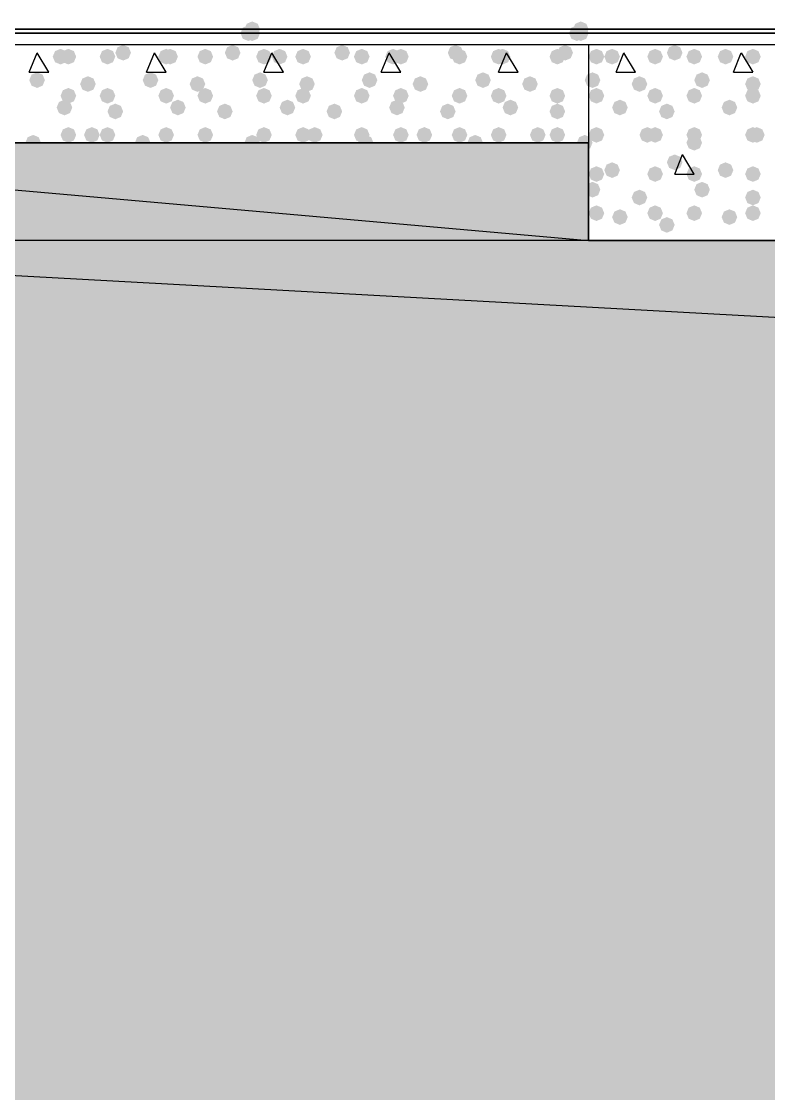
# Model space of a CAD drawing. Header units: millimetres. Extents: x 0 to 420, y 0 to 297.
# Drawn here: x 39.37 to 47.46, y 232.28 to 243.88 of the extents above; entities that cross this region are included whole.
import ezdxf

# ---------------------------------------------------------------- set-up
doc = ezdxf.new("R2010")
doc.units = ezdxf.units.MM
doc.layers.get('0').update_dxf_attribs({"linetype": 'CONTINUOUS'})

msp = doc.modelspace()

# ---------------------------------------------------------------- hatches: boundary and pattern name
at = {"true_color": 0x0000fe}
for points in [[(41.91, 243.755333), (41.885129, 243.695537), (41.825333, 243.670667), (41.765538, 243.695537), (41.740667, 243.755333), (41.765537, 243.815129), (41.825333, 243.84), (41.885129, 243.815129)], [(41.952333, 243.797667), (41.927463, 243.737871), (41.867667, 243.713), (41.807871, 243.737871), (41.783, 243.797667), (41.807871, 243.857462), (41.867667, 243.882333), (41.927462, 243.857463)], [(41.952333, 243.755333), (41.927463, 243.695537), (41.867667, 243.670667), (41.807871, 243.695537), (41.783, 243.755333), (41.807871, 243.815129), (41.867667, 243.84), (41.927462, 243.815129)], [(41.952333, 243.755333), (41.927463, 243.695537), (41.867667, 243.670667), (41.807871, 243.695537), (41.783, 243.755333), (41.807871, 243.815129), (41.867667, 243.84), (41.927462, 243.815129)], [(45.466, 243.755333), (45.441129, 243.695537), (45.381333, 243.670667), (45.321537, 243.695537), (45.296667, 243.755333), (45.321537, 243.815129), (45.381333, 243.84), (45.441129, 243.815129)], [(45.508333, 243.797667), (45.483463, 243.737871), (45.423667, 243.713), (45.363871, 243.737871), (45.339, 243.797667), (45.363871, 243.857462), (45.423667, 243.882333), (45.483462, 243.857463)], [(45.508333, 243.755333), (45.483463, 243.695537), (45.423667, 243.670667), (45.363871, 243.695537), (45.339, 243.755333), (45.363871, 243.815129), (45.423667, 243.84), (45.483462, 243.815129)], [(45.508333, 243.755333), (45.483463, 243.695537), (45.423667, 243.670667), (45.363871, 243.695537), (45.339, 243.755333), (45.363871, 243.815129), (45.423667, 243.84), (45.483462, 243.815129)]]:
    msp.add_hatch(color=0, dxfattribs=at).paths.add_polyline_path(points, flags=0)
at = {"true_color": 0x000007}
h = msp.add_hatch(color=0, dxfattribs=at)
h.paths.add_polyline_path([(31.284333, 243.755333), (379.73, 243.755333)], flags=0)
h.paths.add_polyline_path([(379.73, 243.755333), (31.284333, 243.755333)], flags=0)
at = {"true_color": 0x000008}
for points in [[(39.878, 243.501333), (39.853129, 243.441537), (39.793333, 243.416667), (39.733537, 243.441537), (39.708667, 243.501333), (39.733537, 243.561129), (39.793333, 243.586), (39.853129, 243.561129)], [(39.962667, 243.501333), (39.937796, 243.441537), (39.878, 243.416667), (39.818204, 243.441537), (39.793333, 243.501333), (39.818204, 243.561129), (39.878, 243.586), (39.937796, 243.561129)], [(40.386, 243.501333), (40.361129, 243.441537), (40.301333, 243.416667), (40.241537, 243.441537), (40.216667, 243.501333), (40.241537, 243.561129), (40.301333, 243.586), (40.361129, 243.561129)], [(40.555333, 243.543667), (40.530463, 243.483871), (40.470667, 243.459), (40.410871, 243.483871), (40.386, 243.543667), (40.410871, 243.603462), (40.470667, 243.628333), (40.530462, 243.603463)], [(41.021, 243.501333), (40.996129, 243.441537), (40.936333, 243.416667), (40.876537, 243.441537), (40.851667, 243.501333), (40.876537, 243.561129), (40.936333, 243.586), (40.996129, 243.561129)], [(41.063333, 243.501333), (41.038463, 243.441537), (40.978667, 243.416667), (40.918871, 243.441537), (40.894, 243.501333), (40.918871, 243.561129), (40.978667, 243.586), (41.038462, 243.561129)], [(41.444333, 243.501333), (41.419462, 243.441537), (41.359667, 243.416667), (41.299871, 243.441537), (41.275, 243.501333), (41.299871, 243.561129), (41.359667, 243.586), (41.419462, 243.561129)], [(41.740667, 243.543667), (41.715796, 243.483871), (41.656, 243.459), (41.596204, 243.483871), (41.571333, 243.543667), (41.596204, 243.603462), (41.656, 243.628333), (41.715796, 243.603463)], [(42.079333, 243.501333), (42.054462, 243.441537), (41.994667, 243.416667), (41.934871, 243.441537), (41.91, 243.501333), (41.934871, 243.561129), (41.994667, 243.586), (42.054462, 243.561129)], [(42.248667, 243.501333), (42.223796, 243.441537), (42.164, 243.416667), (42.104204, 243.441537), (42.079333, 243.501333), (42.104204, 243.561129), (42.164, 243.586), (42.223796, 243.561129)], [(42.502667, 243.501333), (42.477796, 243.441537), (42.418, 243.416667), (42.358204, 243.441537), (42.333333, 243.501333), (42.358204, 243.561129), (42.418, 243.586), (42.477796, 243.561129)], [(42.926, 243.543667), (42.901129, 243.483871), (42.841333, 243.459), (42.781537, 243.483871), (42.756667, 243.543667), (42.781537, 243.603462), (42.841333, 243.628333), (42.901129, 243.603463)], [(43.137667, 243.501333), (43.112796, 243.441537), (43.053, 243.416667), (42.993204, 243.441537), (42.968333, 243.501333), (42.993204, 243.561129), (43.053, 243.586), (43.112796, 243.561129)], [(43.476333, 243.501333), (43.451462, 243.441537), (43.391667, 243.416667), (43.331871, 243.441537), (43.307, 243.501333), (43.331871, 243.561129), (43.391667, 243.586), (43.451462, 243.561129)], [(43.561, 243.501333), (43.536129, 243.441537), (43.476333, 243.416667), (43.416537, 243.441537), (43.391667, 243.501333), (43.416537, 243.561129), (43.476333, 243.586), (43.536129, 243.561129)], [(44.153667, 243.543667), (44.128796, 243.483871), (44.069, 243.459), (44.009204, 243.483871), (43.984333, 243.543667), (44.009204, 243.603462), (44.069, 243.628333), (44.128796, 243.603463)], [(44.196, 243.501333), (44.171129, 243.441537), (44.111333, 243.416667), (44.051537, 243.441537), (44.026667, 243.501333), (44.051537, 243.561129), (44.111333, 243.586), (44.171129, 243.561129)], [(44.619333, 243.501333), (44.594462, 243.441537), (44.534667, 243.416667), (44.474871, 243.441537), (44.45, 243.501333), (44.474871, 243.561129), (44.534667, 243.586), (44.594462, 243.561129)], [(44.661667, 243.501333), (44.636796, 243.441537), (44.577, 243.416667), (44.517204, 243.441537), (44.492333, 243.501333), (44.517204, 243.561129), (44.577, 243.586), (44.636796, 243.561129)], [(45.254333, 243.501333), (45.229462, 243.441537), (45.169667, 243.416667), (45.109871, 243.441537), (45.085, 243.501333), (45.109871, 243.561129), (45.169667, 243.586), (45.229462, 243.561129)], [(45.339, 243.543667), (45.314129, 243.483871), (45.254333, 243.459), (45.194538, 243.483871), (45.169667, 243.543667), (45.194537, 243.603462), (45.254333, 243.628333), (45.314129, 243.603463)], [(39.624, 243.247333), (39.599129, 243.187537), (39.539333, 243.162667), (39.479538, 243.187537), (39.454667, 243.247333), (39.479537, 243.307129), (39.539333, 243.332), (39.599129, 243.307129)], [(40.174333, 243.205), (40.149462, 243.145204), (40.089667, 243.120333), (40.029871, 243.145204), (40.005, 243.205), (40.029871, 243.264796), (40.089667, 243.289667), (40.149462, 243.264796)], [(40.851667, 243.247333), (40.826796, 243.187537), (40.767, 243.162667), (40.707204, 243.187537), (40.682333, 243.247333), (40.707204, 243.307129), (40.767, 243.332), (40.826796, 243.307129)], [(41.359667, 243.205), (41.334796, 243.145204), (41.275, 243.120333), (41.215204, 243.145204), (41.190333, 243.205), (41.215204, 243.264796), (41.275, 243.289667), (41.334796, 243.264796)], [(42.037, 243.247333), (42.012129, 243.187537), (41.952333, 243.162667), (41.892538, 243.187537), (41.867667, 243.247333), (41.892537, 243.307129), (41.952333, 243.332), (42.012129, 243.307129)], [(42.545, 243.205), (42.520129, 243.145204), (42.460333, 243.120333), (42.400538, 243.145204), (42.375667, 243.205), (42.400537, 243.264796), (42.460333, 243.289667), (42.520129, 243.264796)], [(43.222333, 243.247333), (43.197463, 243.187537), (43.137667, 243.162667), (43.077871, 243.187537), (43.053, 243.247333), (43.077871, 243.307129), (43.137667, 243.332), (43.197462, 243.307129)], [(43.772667, 243.205), (43.747796, 243.145204), (43.688, 243.120333), (43.628204, 243.145204), (43.603333, 243.205), (43.628204, 243.264796), (43.688, 243.289667), (43.747796, 243.264796)], [(44.45, 243.247333), (44.425129, 243.187537), (44.365333, 243.162667), (44.305538, 243.187537), (44.280667, 243.247333), (44.305537, 243.307129), (44.365333, 243.332), (44.425129, 243.307129)], [(44.958, 243.205), (44.933129, 243.145204), (44.873333, 243.120333), (44.813537, 243.145204), (44.788667, 243.205), (44.813537, 243.264796), (44.873333, 243.289667), (44.933129, 243.264796)], [(39.962667, 243.078), (39.937796, 243.018204), (39.878, 242.993333), (39.818204, 243.018204), (39.793333, 243.078), (39.818204, 243.137796), (39.878, 243.162667), (39.937796, 243.137796)], [(40.386, 243.078), (40.361129, 243.018204), (40.301333, 242.993333), (40.241537, 243.018204), (40.216667, 243.078), (40.241537, 243.137796), (40.301333, 243.162667), (40.361129, 243.137796)], [(41.021, 243.078), (40.996129, 243.018204), (40.936333, 242.993333), (40.876537, 243.018204), (40.851667, 243.078), (40.876537, 243.137796), (40.936333, 243.162667), (40.996129, 243.137796)], [(41.444333, 243.078), (41.419462, 243.018204), (41.359667, 242.993333), (41.299871, 243.018204), (41.275, 243.078), (41.299871, 243.137796), (41.359667, 243.162667), (41.419462, 243.137796)], [(42.079333, 243.078), (42.054462, 243.018204), (41.994667, 242.993333), (41.934871, 243.018204), (41.91, 243.078), (41.934871, 243.137796), (41.994667, 243.162667), (42.054462, 243.137796)], [(42.502667, 243.078), (42.477796, 243.018204), (42.418, 242.993333), (42.358204, 243.018204), (42.333333, 243.078), (42.358204, 243.137796), (42.418, 243.162667), (42.477796, 243.137796)], [(43.137667, 243.078), (43.112796, 243.018204), (43.053, 242.993333), (42.993204, 243.018204), (42.968333, 243.078), (42.993204, 243.137796), (43.053, 243.162667), (43.112796, 243.137796)], [(43.561, 243.078), (43.536129, 243.018204), (43.476333, 242.993333), (43.416537, 243.018204), (43.391667, 243.078), (43.416537, 243.137796), (43.476333, 243.162667), (43.536129, 243.137796)], [(44.196, 243.078), (44.171129, 243.018204), (44.111333, 242.993333), (44.051537, 243.018204), (44.026667, 243.078), (44.051537, 243.137796), (44.111333, 243.162667), (44.171129, 243.137796)], [(44.619333, 243.078), (44.594462, 243.018204), (44.534667, 242.993333), (44.474871, 243.018204), (44.45, 243.078), (44.474871, 243.137796), (44.534667, 243.162667), (44.594462, 243.137796)], [(45.254333, 243.078), (45.229462, 243.018204), (45.169667, 242.993333), (45.109871, 243.018204), (45.085, 243.078), (45.109871, 243.137796), (45.169667, 243.162667), (45.229462, 243.137796)], [(39.920333, 242.951), (39.895463, 242.891204), (39.835667, 242.866333), (39.775871, 242.891204), (39.751, 242.951), (39.775871, 243.010796), (39.835667, 243.035667), (39.895462, 243.010796)], [(41.148, 242.951), (41.123129, 242.891204), (41.063333, 242.866333), (41.003538, 242.891204), (40.978667, 242.951), (41.003537, 243.010796), (41.063333, 243.035667), (41.123129, 243.010796)], [(42.333333, 242.951), (42.308463, 242.891204), (42.248667, 242.866333), (42.188871, 242.891204), (42.164, 242.951), (42.188871, 243.010796), (42.248667, 243.035667), (42.308462, 243.010796)], [(43.518667, 242.951), (43.493796, 242.891204), (43.434, 242.866333), (43.374204, 242.891204), (43.349333, 242.951), (43.374204, 243.010796), (43.434, 243.035667), (43.493796, 243.010796)], [(44.746333, 242.951), (44.721462, 242.891204), (44.661667, 242.866333), (44.601871, 242.891204), (44.577, 242.951), (44.601871, 243.010796), (44.661667, 243.035667), (44.721462, 243.010796)], [(40.470667, 242.908667), (40.445796, 242.848871), (40.386, 242.824), (40.326204, 242.848871), (40.301333, 242.908667), (40.326204, 242.968462), (40.386, 242.993333), (40.445796, 242.968463)], [(41.656, 242.908667), (41.631129, 242.848871), (41.571333, 242.824), (41.511537, 242.848871), (41.486667, 242.908667), (41.511537, 242.968462), (41.571333, 242.993333), (41.631129, 242.968463)], [(42.841333, 242.908667), (42.816463, 242.848871), (42.756667, 242.824), (42.696871, 242.848871), (42.672, 242.908667), (42.696871, 242.968462), (42.756667, 242.993333), (42.816462, 242.968463)], [(44.069, 242.908667), (44.044129, 242.848871), (43.984333, 242.824), (43.924538, 242.848871), (43.899667, 242.908667), (43.924537, 242.968462), (43.984333, 242.993333), (44.044129, 242.968463)], [(45.254333, 242.908667), (45.229462, 242.848871), (45.169667, 242.824), (45.109871, 242.848871), (45.085, 242.908667), (45.109871, 242.968462), (45.169667, 242.993333), (45.229462, 242.968463)], [(39.962667, 242.654667), (39.937796, 242.594871), (39.878, 242.57), (39.818204, 242.594871), (39.793333, 242.654667), (39.818204, 242.714462), (39.878, 242.739333), (39.937796, 242.714463)], [(40.216667, 242.654667), (40.191796, 242.594871), (40.132, 242.57), (40.072204, 242.594871), (40.047333, 242.654667), (40.072204, 242.714462), (40.132, 242.739333), (40.191796, 242.714463)], [(40.386, 242.654667), (40.361129, 242.594871), (40.301333, 242.57), (40.241537, 242.594871), (40.216667, 242.654667), (40.241537, 242.714462), (40.301333, 242.739333), (40.361129, 242.714463)], [(41.021, 242.654667), (40.996129, 242.594871), (40.936333, 242.57), (40.876537, 242.594871), (40.851667, 242.654667), (40.876537, 242.714462), (40.936333, 242.739333), (40.996129, 242.714463)], [(41.444333, 242.654667), (41.419462, 242.594871), (41.359667, 242.57), (41.299871, 242.594871), (41.275, 242.654667), (41.299871, 242.714462), (41.359667, 242.739333), (41.419462, 242.714463)], [(41.444333, 242.654667), (41.419462, 242.594871), (41.359667, 242.57), (41.299871, 242.594871), (41.275, 242.654667), (41.299871, 242.714462), (41.359667, 242.739333), (41.419462, 242.714463)], [(42.079333, 242.654667), (42.054462, 242.594871), (41.994667, 242.57), (41.934871, 242.594871), (41.91, 242.654667), (41.934871, 242.714462), (41.994667, 242.739333), (42.054462, 242.714463)], [(42.502667, 242.654667), (42.477796, 242.594871), (42.418, 242.57), (42.358204, 242.594871), (42.333333, 242.654667), (42.358204, 242.714462), (42.418, 242.739333), (42.477796, 242.714463)], [(42.629667, 242.654667), (42.604796, 242.594871), (42.545, 242.57), (42.485204, 242.594871), (42.460333, 242.654667), (42.485204, 242.714462), (42.545, 242.739333), (42.604796, 242.714463)], [(43.137667, 242.654667), (43.112796, 242.594871), (43.053, 242.57), (42.993204, 242.594871), (42.968333, 242.654667), (42.993204, 242.714462), (43.053, 242.739333), (43.112796, 242.714463)], [(43.561, 242.654667), (43.536129, 242.594871), (43.476333, 242.57), (43.416537, 242.594871), (43.391667, 242.654667), (43.416537, 242.714462), (43.476333, 242.739333), (43.536129, 242.714463)], [(43.815, 242.654667), (43.790129, 242.594871), (43.730333, 242.57), (43.670538, 242.594871), (43.645667, 242.654667), (43.670537, 242.714462), (43.730333, 242.739333), (43.790129, 242.714463)], [(44.196, 242.654667), (44.171129, 242.594871), (44.111333, 242.57), (44.051537, 242.594871), (44.026667, 242.654667), (44.051537, 242.714462), (44.111333, 242.739333), (44.171129, 242.714463)], [(44.619333, 242.654667), (44.594462, 242.594871), (44.534667, 242.57), (44.474871, 242.594871), (44.45, 242.654667), (44.474871, 242.714462), (44.534667, 242.739333), (44.594462, 242.714463)], [(45.042667, 242.654667), (45.017796, 242.594871), (44.958, 242.57), (44.898204, 242.594871), (44.873333, 242.654667), (44.898204, 242.714462), (44.958, 242.739333), (45.017796, 242.714463)], [(45.254333, 242.654667), (45.229462, 242.594871), (45.169667, 242.57), (45.109871, 242.594871), (45.085, 242.654667), (45.109871, 242.714462), (45.169667, 242.739333), (45.229462, 242.714463)], [(39.581667, 242.57), (39.556796, 242.510204), (39.497, 242.485333), (39.437204, 242.510204), (39.412333, 242.57), (39.437204, 242.629796), (39.497, 242.654667), (39.556796, 242.629796)], [(40.767, 242.57), (40.742129, 242.510204), (40.682333, 242.485333), (40.622538, 242.510204), (40.597667, 242.57), (40.622537, 242.629796), (40.682333, 242.654667), (40.742129, 242.629796)], [(41.952333, 242.57), (41.927463, 242.510204), (41.867667, 242.485333), (41.807871, 242.510204), (41.783, 242.57), (41.807871, 242.629796), (41.867667, 242.654667), (41.927462, 242.629796)], [(43.18, 242.57), (43.155129, 242.510204), (43.095333, 242.485333), (43.035538, 242.510204), (43.010667, 242.57), (43.035537, 242.629796), (43.095333, 242.654667), (43.155129, 242.629796)], [(44.365333, 242.57), (44.340463, 242.510204), (44.280667, 242.485333), (44.220871, 242.510204), (44.196, 242.57), (44.220871, 242.629796), (44.280667, 242.654667), (44.340462, 242.629796)], [(45.550667, 242.57), (45.525796, 242.510204), (45.466, 242.485333), (45.406204, 242.510204), (45.381333, 242.57), (45.406204, 242.629796), (45.466, 242.654667), (45.525796, 242.629796)]]:
    msp.add_hatch(color=0, dxfattribs=at).paths.add_polyline_path(points, flags=0)
at = {"true_color": 0x000007}
for points in [[(45.677667, 243.501333), (45.652796, 243.441537), (45.593, 243.416667), (45.533204, 243.441537), (45.508333, 243.501333), (45.533204, 243.561129), (45.593, 243.586), (45.652796, 243.561129)], [(45.847, 243.501333), (45.822129, 243.441537), (45.762333, 243.416667), (45.702538, 243.441537), (45.677667, 243.501333), (45.702537, 243.561129), (45.762333, 243.586), (45.822129, 243.561129)], [(46.312667, 243.501333), (46.287796, 243.441537), (46.228, 243.416667), (46.168204, 243.441537), (46.143333, 243.501333), (46.168204, 243.561129), (46.228, 243.586), (46.287796, 243.561129)], [(46.524333, 243.543667), (46.499462, 243.483871), (46.439667, 243.459), (46.379871, 243.483871), (46.355, 243.543667), (46.379871, 243.603462), (46.439667, 243.628333), (46.499462, 243.603463)], [(46.736, 243.501333), (46.711129, 243.441537), (46.651333, 243.416667), (46.591537, 243.441537), (46.566667, 243.501333), (46.591537, 243.561129), (46.651333, 243.586), (46.711129, 243.561129)], [(47.074667, 243.501333), (47.049796, 243.441537), (46.99, 243.416667), (46.930204, 243.441537), (46.905333, 243.501333), (46.930204, 243.561129), (46.99, 243.586), (47.049796, 243.561129)], [(47.371, 243.501333), (47.346129, 243.441537), (47.286333, 243.416667), (47.226537, 243.441537), (47.201667, 243.501333), (47.226537, 243.561129), (47.286333, 243.586), (47.346129, 243.561129)], [(45.635333, 243.247333), (45.610463, 243.187537), (45.550667, 243.162667), (45.490871, 243.187537), (45.466, 243.247333), (45.490871, 243.307129), (45.550667, 243.332), (45.610462, 243.307129)], [(46.143333, 243.205), (46.118463, 243.145204), (46.058667, 243.120333), (45.998871, 243.145204), (45.974, 243.205), (45.998871, 243.264796), (46.058667, 243.289667), (46.118462, 243.264796)], [(46.820667, 243.247333), (46.795796, 243.187537), (46.736, 243.162667), (46.676204, 243.187537), (46.651333, 243.247333), (46.676204, 243.307129), (46.736, 243.332), (46.795796, 243.307129)], [(47.371, 243.205), (47.346129, 243.145204), (47.286333, 243.120333), (47.226537, 243.145204), (47.201667, 243.205), (47.226537, 243.264796), (47.286333, 243.289667), (47.346129, 243.264796)], [(45.677667, 243.078), (45.652796, 243.018204), (45.593, 242.993333), (45.533204, 243.018204), (45.508333, 243.078), (45.533204, 243.137796), (45.593, 243.162667), (45.652796, 243.137796)], [(46.312667, 243.078), (46.287796, 243.018204), (46.228, 242.993333), (46.168204, 243.018204), (46.143333, 243.078), (46.168204, 243.137796), (46.228, 243.162667), (46.287796, 243.137796)], [(46.736, 243.078), (46.711129, 243.018204), (46.651333, 242.993333), (46.591537, 243.018204), (46.566667, 243.078), (46.591537, 243.137796), (46.651333, 243.162667), (46.711129, 243.137796)], [(47.371, 243.078), (47.346129, 243.018204), (47.286333, 242.993333), (47.226537, 243.018204), (47.201667, 243.078), (47.226537, 243.137796), (47.286333, 243.162667), (47.346129, 243.137796)], [(45.931667, 242.951), (45.906796, 242.891204), (45.847, 242.866333), (45.787204, 242.891204), (45.762333, 242.951), (45.787204, 243.010796), (45.847, 243.035667), (45.906796, 243.010796)], [(47.117, 242.951), (47.092129, 242.891204), (47.032333, 242.866333), (46.972538, 242.891204), (46.947667, 242.951), (46.972537, 243.010796), (47.032333, 243.035667), (47.092129, 243.010796)], [(46.439667, 242.908667), (46.414796, 242.848871), (46.355, 242.824), (46.295204, 242.848871), (46.270333, 242.908667), (46.295204, 242.968462), (46.355, 242.993333), (46.414796, 242.968463)], [(45.677667, 242.654667), (45.652796, 242.594871), (45.593, 242.57), (45.533204, 242.594871), (45.508333, 242.654667), (45.533204, 242.714462), (45.593, 242.739333), (45.652796, 242.714463)], [(46.228, 242.654667), (46.203129, 242.594871), (46.143333, 242.57), (46.083537, 242.594871), (46.058667, 242.654667), (46.083537, 242.714462), (46.143333, 242.739333), (46.203129, 242.714463)], [(46.312667, 242.654667), (46.287796, 242.594871), (46.228, 242.57), (46.168204, 242.594871), (46.143333, 242.654667), (46.168204, 242.714462), (46.228, 242.739333), (46.287796, 242.714463)], [(46.736, 242.654667), (46.711129, 242.594871), (46.651333, 242.57), (46.591537, 242.594871), (46.566667, 242.654667), (46.591537, 242.714462), (46.651333, 242.739333), (46.711129, 242.714463)], [(47.371, 242.654667), (47.346129, 242.594871), (47.286333, 242.57), (47.226537, 242.594871), (47.201667, 242.654667), (47.226537, 242.714462), (47.286333, 242.739333), (47.346129, 242.714463)], [(47.413333, 242.654667), (47.388463, 242.594871), (47.328667, 242.57), (47.268871, 242.594871), (47.244, 242.654667), (47.268871, 242.714462), (47.328667, 242.739333), (47.388462, 242.714463)], [(46.736, 242.57), (46.711129, 242.510204), (46.651333, 242.485333), (46.591537, 242.510204), (46.566667, 242.57), (46.591537, 242.629796), (46.651333, 242.654667), (46.711129, 242.629796)], [(46.524333, 242.358333), (46.499462, 242.298537), (46.439667, 242.273667), (46.379871, 242.298537), (46.355, 242.358333), (46.379871, 242.418129), (46.439667, 242.443), (46.499462, 242.418129)], [(45.677667, 242.231333), (45.652796, 242.171537), (45.593, 242.146667), (45.533204, 242.171537), (45.508333, 242.231333), (45.533204, 242.291129), (45.593, 242.316), (45.652796, 242.291129)], [(45.847, 242.273667), (45.822129, 242.213871), (45.762333, 242.189), (45.702538, 242.213871), (45.677667, 242.273667), (45.702537, 242.333462), (45.762333, 242.358333), (45.822129, 242.333463)], [(46.312667, 242.231333), (46.287796, 242.171537), (46.228, 242.146667), (46.168204, 242.171537), (46.143333, 242.231333), (46.168204, 242.291129), (46.228, 242.316), (46.287796, 242.291129)], [(46.736, 242.231333), (46.711129, 242.171537), (46.651333, 242.146667), (46.591537, 242.171537), (46.566667, 242.231333), (46.591537, 242.291129), (46.651333, 242.316), (46.711129, 242.291129)], [(47.074667, 242.273667), (47.049796, 242.213871), (46.99, 242.189), (46.930204, 242.213871), (46.905333, 242.273667), (46.930204, 242.333462), (46.99, 242.358333), (47.049796, 242.333463)], [(47.371, 242.231333), (47.346129, 242.171537), (47.286333, 242.146667), (47.226537, 242.171537), (47.201667, 242.231333), (47.226537, 242.291129), (47.286333, 242.316), (47.346129, 242.291129)], [(45.635333, 242.062), (45.610463, 242.002204), (45.550667, 241.977333), (45.490871, 242.002204), (45.466, 242.062), (45.490871, 242.121796), (45.550667, 242.146667), (45.610462, 242.121796)], [(46.820667, 242.062), (46.795796, 242.002204), (46.736, 241.977333), (46.676204, 242.002204), (46.651333, 242.062), (46.676204, 242.121796), (46.736, 242.146667), (46.795796, 242.121796)], [(46.143333, 241.977333), (46.118463, 241.917537), (46.058667, 241.892667), (45.998871, 241.917537), (45.974, 241.977333), (45.998871, 242.037129), (46.058667, 242.062), (46.118462, 242.037129)], [(47.371, 241.977333), (47.346129, 241.917537), (47.286333, 241.892667), (47.226537, 241.917537), (47.201667, 241.977333), (47.226537, 242.037129), (47.286333, 242.062), (47.346129, 242.037129)], [(45.677667, 241.808), (45.652796, 241.748204), (45.593, 241.723333), (45.533204, 241.748204), (45.508333, 241.808), (45.533204, 241.867796), (45.593, 241.892667), (45.652796, 241.867796)], [(45.931667, 241.765667), (45.906796, 241.705871), (45.847, 241.681), (45.787204, 241.705871), (45.762333, 241.765667), (45.787204, 241.825462), (45.847, 241.850333), (45.906796, 241.825463)], [(46.312667, 241.808), (46.287796, 241.748204), (46.228, 241.723333), (46.168204, 241.748204), (46.143333, 241.808), (46.168204, 241.867796), (46.228, 241.892667), (46.287796, 241.867796)], [(46.736, 241.808), (46.711129, 241.748204), (46.651333, 241.723333), (46.591537, 241.748204), (46.566667, 241.808), (46.591537, 241.867796), (46.651333, 241.892667), (46.711129, 241.867796)], [(47.117, 241.765667), (47.092129, 241.705871), (47.032333, 241.681), (46.972538, 241.705871), (46.947667, 241.765667), (46.972537, 241.825462), (47.032333, 241.850333), (47.092129, 241.825463)], [(47.371, 241.808), (47.346129, 241.748204), (47.286333, 241.723333), (47.226537, 241.748204), (47.201667, 241.808), (47.226537, 241.867796), (47.286333, 241.892667), (47.346129, 241.867796)], [(46.439667, 241.681), (46.414796, 241.621204), (46.355, 241.596333), (46.295204, 241.621204), (46.270333, 241.681), (46.295204, 241.740796), (46.355, 241.765667), (46.414796, 241.740796)]]:
    msp.add_hatch(color=0, dxfattribs=at).paths.add_polyline_path(points, flags=0)
at = {"true_color": 0x000008}
h = msp.add_hatch(color=0, dxfattribs=at)
h.paths.add_polyline_path([(45.508333, 242.57), (33.528, 242.57), (45.508333, 241.511667)], flags=0)
h.paths.add_polyline_path([(33.528, 242.57), (45.508333, 241.511667), (33.528, 241.511667)], flags=0)
h = msp.add_hatch(color=0, dxfattribs=at)
h.paths.add_polyline_path([(378.544667, 241.511667), (32.469667, 241.511667), (378.544667, 222.461667)], flags=0)
h.paths.add_polyline_path([(32.469667, 241.511667), (378.544667, 222.461667), (32.469667, 222.461667)], flags=0)

# ---------------------------------------------------------------- linework, layer by layer
at = {"color": 0, "true_color": 0x000007}
for points in [[(379.73, 243.797667), (31.242, 243.797667), (379.73, 243.797667), (31.242, 243.755333)], [(379.73, 243.797667), (31.242, 243.797667), (31.242, 243.755333)], [(379.73, 243.755333), (31.284333, 243.755333), (31.242, 243.755333)], [(31.284333, 243.755333), (379.73, 243.755333)], [(31.284333, 243.755333), (379.73, 243.755333)], [(45.508333, 243.628333), (33.528, 243.628333)], [(45.804667, 243.332), (45.889333, 243.543667)], [(46.016333, 243.332), (45.889333, 243.543667)], [(47.074667, 243.332), (47.159333, 243.543667), (47.286333, 243.332)], [(45.804667, 243.332), (46.016333, 243.332)], [(47.074667, 243.332), (47.286333, 243.332)], [(33.528, 242.57), (45.508333, 242.57)], [(46.439667, 242.231333), (46.524333, 242.443)], [(46.651333, 242.231333), (46.524333, 242.443)], [(46.439667, 242.231333), (46.651333, 242.231333)]]:
    msp.add_lwpolyline(points, dxfattribs=at)
for points in [[(31.284333, 243.755333), (379.73, 243.755333)], [(31.284333, 243.755333), (379.73, 243.755333)], [(379.73, 243.755333), (31.284333, 243.755333)], [(45.508333, 243.628333), (45.508333, 241.511667), (47.625, 241.511667), (47.625, 243.628333)]]:
    msp.add_lwpolyline(points, close=True, dxfattribs=at)
at = {"color": 0, "true_color": 0x000008}
for points in [[(39.454667, 243.332), (39.539333, 243.543667)], [(39.666333, 243.332), (39.539333, 243.543667)], [(40.724667, 243.332), (40.809333, 243.543667)], [(40.936333, 243.332), (40.809333, 243.543667)], [(41.994667, 243.332), (42.079333, 243.543667)], [(42.206333, 243.332), (42.079333, 243.543667)], [(43.264667, 243.332), (43.349333, 243.543667)], [(43.476333, 243.332), (43.349333, 243.543667)], [(44.534667, 243.332), (44.619333, 243.543667)], [(44.746333, 243.332), (44.619333, 243.543667)], [(39.454667, 243.332), (39.666333, 243.332)], [(40.724667, 243.332), (40.936333, 243.332)], [(41.994667, 243.332), (42.206333, 243.332)], [(43.264667, 243.332), (43.476333, 243.332)], [(44.534667, 243.332), (44.746333, 243.332)]]:
    msp.add_lwpolyline(points, dxfattribs=at)
for points in [[(45.508333, 242.57), (33.528, 242.57), (45.508333, 241.511667)], [(33.528, 242.57), (45.508333, 241.511667), (33.528, 241.511667)], [(378.544667, 241.511667), (32.469667, 241.511667), (378.544667, 222.461667)], [(32.469667, 241.511667), (378.544667, 222.461667), (32.469667, 222.461667)]]:
    msp.add_lwpolyline(points, close=True, dxfattribs=at)

doc.saveas('drawing.dxf')
